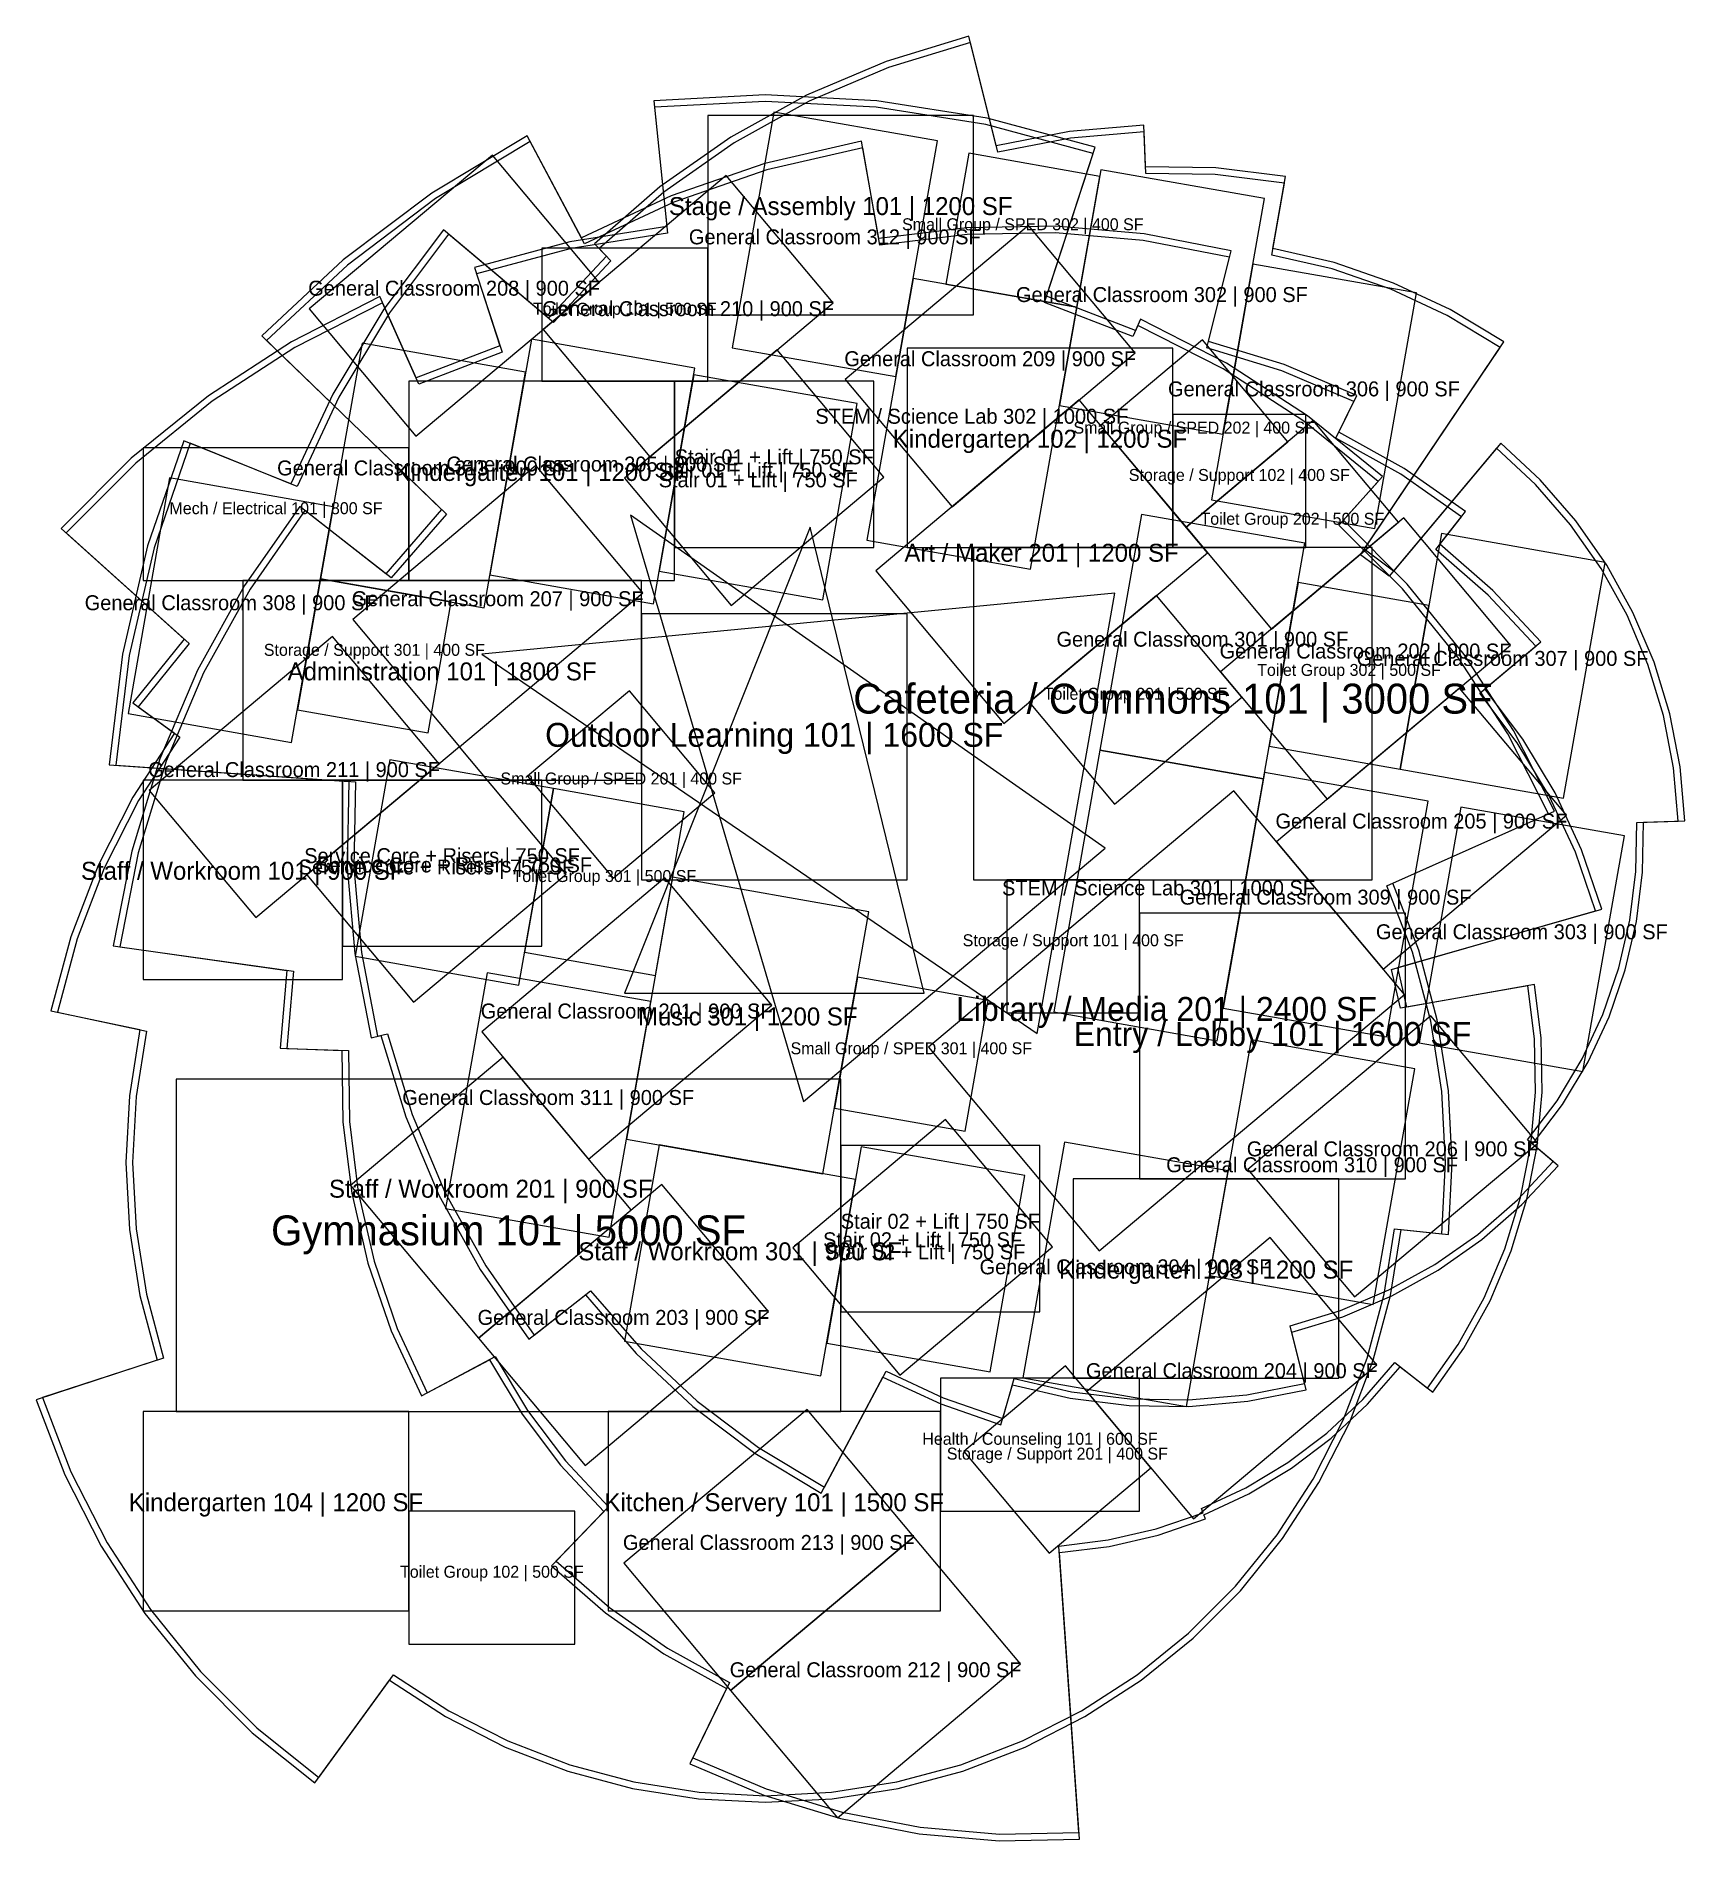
# Model space of a CAD drawing. Header units: feet. Extents: x -111 to 137, y -155 to 117.
import ezdxf
from ezdxf.enums import TextEntityAlignment as Align

# ---------------------------------------------------------------- set-up
doc = ezdxf.new("R2010")
doc.units = ezdxf.units.FT
for name, color, linetype in [('L0_COURTYARD', 7, 'CONTINUOUS'), ('L0_EXTERIOR_WALL', 7, 'CONTINUOUS'), ('L0_LABELS', 7, 'CONTINUOUS'), ('L0_ROOM_ADMIN', 7, 'CONTINUOUS'), ('L0_ROOM_CAFETERIA', 7, 'CONTINUOUS'), ('L0_ROOM_CORE', 7, 'CONTINUOUS'), ('L0_ROOM_GYM', 7, 'CONTINUOUS'), ('L0_ROOM_HEALTH', 7, 'CONTINUOUS'), ('L0_ROOM_KINDER', 7, 'CONTINUOUS'), ('L0_ROOM_KITCHEN', 7, 'CONTINUOUS'), ('L0_ROOM_LOBBY', 7, 'CONTINUOUS'), ('L0_ROOM_MECH', 7, 'CONTINUOUS'), ('L0_ROOM_OUTDOOR', 7, 'CONTINUOUS'), ('L0_ROOM_STAFF', 7, 'CONTINUOUS'), ('L0_ROOM_STAGE', 7, 'CONTINUOUS'), ('L0_ROOM_STORAGE', 7, 'CONTINUOUS'), ('L0_ROOM_TOILETS', 7, 'CONTINUOUS'), ('L0_WALL_INNER_FACE', 7, 'CONTINUOUS'), ('L1_COURTYARD', 7, 'CONTINUOUS'), ('L1_EXTERIOR_WALL', 7, 'CONTINUOUS'), ('L1_LABELS', 7, 'CONTINUOUS'), ('L1_ROOM_ART', 7, 'CONTINUOUS'), ('L1_ROOM_CLASSROOM', 7, 'CONTINUOUS'), ('L1_ROOM_CORE', 7, 'CONTINUOUS'), ('L1_ROOM_LIBRARY', 7, 'CONTINUOUS'), ('L1_ROOM_SPED', 7, 'CONTINUOUS'), ('L1_ROOM_STAFF', 7, 'CONTINUOUS'), ('L1_ROOM_STORAGE', 7, 'CONTINUOUS'), ('L1_ROOM_TOILETS', 7, 'CONTINUOUS'), ('L1_WALL_INNER_FACE', 7, 'CONTINUOUS'), ('L2_COURTYARD', 7, 'CONTINUOUS'), ('L2_EXTERIOR_WALL', 7, 'CONTINUOUS'), ('L2_LABELS', 7, 'CONTINUOUS'), ('L2_ROOM_CLASSROOM', 7, 'CONTINUOUS'), ('L2_ROOM_CORE', 7, 'CONTINUOUS'), ('L2_ROOM_MUSIC', 7, 'CONTINUOUS'), ('L2_ROOM_SPED', 7, 'CONTINUOUS'), ('L2_ROOM_STAFF', 7, 'CONTINUOUS'), ('L2_ROOM_STEM', 7, 'CONTINUOUS'), ('L2_ROOM_STORAGE', 7, 'CONTINUOUS'), ('L2_ROOM_TOILETS', 7, 'CONTINUOUS'), ('L2_WALL_INNER_FACE', 7, 'CONTINUOUS')]:
    doc.layers.add(name, color=color, linetype=linetype)

msp = doc.modelspace()

# ---------------------------------------------------------------- linework, layer by layer
at = {"layer": 'L0_COURTYARD', "color": 3}
msp.add_lwpolyline([(5.4134, 43.056), (-22.556, -27.056), (22.556, -27.056)], close=True, dxfattribs=at)
at = {"layer": 'L0_EXTERIOR_WALL', "color": 5}
msp.add_lwpolyline([(-97.5833, -52.5566), (-97.0561, -62.6156), (-97.0561, -62.6156), (-95.4804, -72.5644), (-95.4804, -72.5644), (-92.8733, -82.2941), (-111.1094, -88.2193), (-106.7804, -99.4969), (-106.7804, -99.4969), (-101.2962, -110.2601), (-101.2962, -110.2601), (-94.717, -120.3912), (-94.717, -120.3912), (-87.1149, -129.779), (-87.1149, -129.779), (-78.5731, -138.3208), (-78.5731, -138.3208), (-69.1436, -145.8655), (-57.9148, -130.4104), (-49.467, -135.8964), (-49.467, -135.8964), (-40.492, -140.4694), (-40.492, -140.4694), (-31.0882, -144.0792), (-31.0882, -144.0792), (-21.3586, -146.6862), (-21.3586, -146.6862), (-11.4097, -148.262), (-11.4097, -148.262), (-1.3507, -148.7892), (-1.3507, -148.7892), (8.7084, -148.262), (8.7084, -148.262), (18.6572, -146.6862), (18.6572, -146.6862), (28.3868, -144.0792), (28.3868, -144.0792), (37.7906, -140.4694), (37.7906, -140.4694), (46.7656, -135.8964), (46.7656, -135.8964), (55.2134, -130.4104), (55.2134, -130.4104), (63.0415, -124.0713), (63.0415, -124.0713), (70.1641, -116.9487), (70.1641, -116.9487), (76.5031, -109.1207), (76.5031, -109.1207), (81.9892, -100.6729), (81.9892, -100.6729), (86.5622, -91.6979), (86.5622, -91.6979), (90.172, -82.2941), (90.172, -82.2941), (92.779, -72.5644), (92.779, -72.5644), (94.3547, -62.6156), (101.4944, -63.366), (102.0609, -52.5566), (102.0609, -52.5566), (101.4944, -41.7471), (101.4944, -41.7471), (99.8011, -31.0561), (99.8011, -31.0561), (96.9995, -20.6006), (96.9995, -20.6006), (93.1205, -10.4953), (117.4512, 0.3374), (111.2715, 12.4659), (111.2715, 12.4659), (103.8578, 23.8819), (103.8578, 23.8819), (95.2915, 34.4604), (95.2915, 34.4604), (85.6663, 44.0856), (91.5764, 50.6494), (80.2794, 59.7976), (80.2794, 59.7976), (68.088, 67.7147), (68.088, 67.7147), (55.1358, 74.3142), (54.3945, 72.6492), (41.0016, 77.7903), (48.2915, 100.2263), (32.0494, 104.5783), (32.0494, 104.5783), (15.4413, 107.2088), (15.4413, 107.2088), (-1.3507, 108.0888), (-1.3507, 108.0888), (-18.1427, 107.2088), (-16.1532, 88.2801), (-30.7936, 85.9613), (-30.7936, 85.9613), (-45.1113, 82.1249), (-41.2818, 70.3389), (-53.9092, 65.4917), (-59.3568, 77.7274), (-72.6574, 70.9503), (-72.6574, 70.9503), (-85.1768, 62.8202), (-85.1768, 62.8202), (-96.7777, 53.4259), (-96.7777, 53.4259), (-107.3332, 42.8705), (-88.8143, 26.1961), (-96.5671, 16.6222), (-90.2798, 12.0543), (-96.5463, 2.4047), (-96.5463, 2.4047), (-101.7699, -7.8471), (-101.7699, -7.8471), (-105.8932, -18.5886), (-105.8932, -18.5886), (-108.8711, -29.7024), (-95.4804, -32.5487), (-97.0561, -42.4975), (-97.0561, -42.4975), (-97.5833, -52.5566)], close=True, dxfattribs=at)
at = {"layer": 'L0_ROOM_ADMIN', "color": 7}
msp.add_lwpolyline([(-80, 5), (-20, 5), (-20, 35), (-80, 35)], close=True, dxfattribs=at)
at = {"layer": 'L0_ROOM_CAFETERIA', "color": 7}
msp.add_lwpolyline([(30, -10), (90, -10), (90, 40), (30, 40)], close=True, dxfattribs=at)
at = {"layer": 'L0_ROOM_CORE', "color": 7}
for points in [[(-15, 40), (15, 40), (15, 65), (-15, 65)], [(-65, -20), (-35, -20), (-35, 5), (-65, 5)], [(10, -75), (40, -75), (40, -50), (10, -50)]]:
    msp.add_lwpolyline(points, close=True, dxfattribs=at)
at = {"layer": 'L0_ROOM_GYM', "color": 7}
msp.add_lwpolyline([(-90, -90), (10, -90), (10, -40), (-90, -40)], close=True, dxfattribs=at)
at = {"layer": 'L0_ROOM_HEALTH', "color": 7}
msp.add_lwpolyline([(25, -105), (55, -105), (55, -85), (25, -85)], close=True, dxfattribs=at)
at = {"layer": 'L0_ROOM_KINDER', "color": 7}
for points in [[(20, 40), (60, 40), (60, 70), (20, 70)], [(-55, 35), (-15, 35), (-15, 65), (-55, 65)], [(45, -85), (85, -85), (85, -55), (45, -55)], [(-95, -120), (-55, -120), (-55, -90), (-95, -90)]]:
    msp.add_lwpolyline(points, close=True, dxfattribs=at)
at = {"layer": 'L0_ROOM_KITCHEN', "color": 7}
msp.add_lwpolyline([(-25, -120), (25, -120), (25, -90), (-25, -90)], close=True, dxfattribs=at)
at = {"layer": 'L0_ROOM_LOBBY', "color": 7}
msp.add_lwpolyline([(55, -55), (95, -55), (95, -15), (55, -15)], close=True, dxfattribs=at)
at = {"layer": 'L0_ROOM_MECH', "color": 7}
msp.add_lwpolyline([(-95, 35), (-55, 35), (-55, 55), (-95, 55)], close=True, dxfattribs=at)
at = {"layer": 'L0_ROOM_OUTDOOR', "color": 7}
msp.add_lwpolyline([(-20, -10), (20, -10), (20, 30), (-20, 30)], close=True, dxfattribs=at)
at = {"layer": 'L0_ROOM_STAFF', "color": 7}
msp.add_lwpolyline([(-95, -25), (-65, -25), (-65, 5), (-95, 5)], close=True, dxfattribs=at)
at = {"layer": 'L0_ROOM_STAGE', "color": 7}
msp.add_lwpolyline([(-10, 75), (30, 75), (30, 105), (-10, 105)], close=True, dxfattribs=at)
at = {"layer": 'L0_ROOM_STORAGE', "color": 7}
for points in [[(60, 40), (80, 40), (80, 60), (60, 60)], [(35, -30), (55, -30), (55, -10), (35, -10)]]:
    msp.add_lwpolyline(points, close=True, dxfattribs=at)
at = {"layer": 'L0_ROOM_TOILETS', "color": 7}
for points in [[(-35, 65), (-10, 65), (-10, 85), (-35, 85)], [(-55, -125), (-30, -125), (-30, -105), (-55, -105)]]:
    msp.add_lwpolyline(points, close=True, dxfattribs=at)
at = {"layer": 'L0_WALL_INNER_FACE', "color": 8}
msp.add_lwpolyline([(-96.5833, -52.5566), (-96.0616, -62.5111), (-96.0616, -62.5111), (-94.5022, -72.3565), (-94.5022, -72.3565), (-91.9223, -81.985), (-110.1584, -87.9103), (-105.8668, -99.0901), (-105.8668, -99.0901), (-100.4302, -109.7601), (-100.4302, -109.7601), (-93.908, -119.8034), (-93.908, -119.8034), (-86.3718, -129.1099), (-86.3718, -129.1099), (-77.904, -137.5776), (-77.904, -137.5776), (-68.5558, -145.0565), (-57.327, -129.6013), (-48.967, -135.0304), (-48.967, -135.0304), (-40.0853, -139.5559), (-40.0853, -139.5559), (-30.7792, -143.1281), (-30.7792, -143.1281), (-21.1507, -145.7081), (-21.1507, -145.7081), (-11.3052, -147.2675), (-11.3052, -147.2675), (-1.3507, -147.7892), (-1.3507, -147.7892), (8.6038, -147.2675), (8.6038, -147.2675), (18.4493, -145.7081), (18.4493, -145.7081), (28.0778, -143.1281), (28.0778, -143.1281), (37.3839, -139.5559), (37.3839, -139.5559), (46.2656, -135.0304), (46.2656, -135.0304), (54.6256, -129.6013), (54.6256, -129.6013), (62.3724, -123.3282), (62.3724, -123.3282), (69.4209, -116.2796), (69.4209, -116.2796), (75.6941, -108.5329), (75.6941, -108.5329), (81.1232, -100.1729), (81.1232, -100.1729), (85.6486, -91.2911), (85.6486, -91.2911), (89.2209, -81.985), (89.2209, -81.985), (91.8009, -72.3565), (91.8009, -72.3565), (93.3602, -62.5111), (100.4998, -63.2615), (101.0609, -52.5566), (101.0609, -52.5566), (100.4998, -41.8516), (100.4998, -41.8516), (98.8229, -31.264), (98.8229, -31.264), (96.0485, -20.9096), (96.0485, -20.9096), (92.2069, -10.902), (116.5377, -0.0693), (110.4054, 11.9659), (110.4054, 11.9659), (103.0488, 23.2941), (103.0488, 23.2941), (94.5483, 33.7913), (94.5483, 33.7913), (84.9972, 43.3425), (90.9073, 49.9063), (79.6916, 58.9885), (79.6916, 58.9885), (67.588, 66.8487), (67.588, 66.8487), (54.7291, 73.4006), (53.9878, 71.7357), (40.6926, 76.8392), (47.9825, 99.2752), (31.8415, 103.6002), (31.8415, 103.6002), (15.3368, 106.2143), (15.3368, 106.2143), (-1.3507, 107.0888), (-1.3507, 107.0888), (-18.0382, 106.2143), (-16.0487, 87.2856), (-30.5857, 84.9832), (-30.5857, 84.9832), (-44.8023, 81.1738), (-40.9728, 69.3879), (-53.5024, 64.5782), (-58.9501, 76.8138), (-72.1574, 70.0843), (-72.1574, 70.0843), (-84.589, 62.0112), (-84.589, 62.0112), (-96.1086, 52.6828), (-96.1086, 52.6828), (-106.59, 42.2014), (-88.0712, 25.5269), (-95.7581, 16.0344), (-89.4708, 11.4665), (-95.6803, 1.9047), (-95.6803, 1.9047), (-100.8563, -8.2538), (-100.8563, -8.2538), (-104.9421, -18.8977), (-104.9421, -18.8977), (-107.8929, -29.9103), (-94.5022, -32.7566), (-96.0616, -42.602), (-96.0616, -42.602), (-96.5833, -52.5566)], close=True, dxfattribs=at)
at = {"layer": 'L1_COURTYARD', "color": 3}
msp.add_lwpolyline([(-21.6493, 44.8768), (4.3784, -43.3688), (49.8281, -5.232)], close=True, dxfattribs=at)
at = {"layer": 'L1_EXTERIOR_WALL', "color": 5}
msp.add_lwpolyline([(-32.1829, -98.0556), (-25.6529, -105.0581), (-33.5334, -113.2186), (-25.4111, -120.2793), (-25.4111, -120.2793), (-16.5952, -126.4522), (-16.5952, -126.4522), (-7.1823, -131.6699), (-12.7008, -142.9845), (-1.5812, -147.7045), (-1.5812, -147.7045), (9.9708, -151.2363), (9.9708, -151.2363), (21.8288, -153.5412), (21.8288, -153.5412), (33.8627, -154.5941), (33.8627, -154.5941), (45.9358, -154.3125), (42.923, -111.2272), (50.4183, -110.3069), (50.4183, -110.3069), (57.7764, -108.6082), (57.7764, -108.6082), (64.9166, -106.1496), (64.6633, -105.5227), (71.4433, -102.3612), (71.4433, -102.3612), (77.8556, -98.5082), (77.8556, -98.5082), (83.8301, -94.0061), (83.8301, -94.0061), (89.3013, -88.9042), (89.3013, -88.9042), (94.2092, -83.2583), (99.1342, -87.1062), (103.8003, -80.4424), (103.8003, -80.4424), (107.7443, -73.3273), (107.7443, -73.3273), (110.9229, -65.8389), (110.9229, -65.8389), (113.3014, -58.0593), (113.3014, -58.0593), (114.8536, -50.0737), (114.8536, -50.0737), (115.5626, -41.9696), (115.5626, -41.9696), (115.4206, -33.8358), (115.4206, -33.8358), (114.4292, -25.7613), (95.2298, -29.1467), (93.8588, -23.2085), (124.5845, -14.3981), (121.511, -5.4722), (121.511, -5.4722), (117.5215, 3.0834), (117.5215, 3.0834), (112.6594, 11.1752), (112.6594, 11.1752), (106.9782, 18.7144), (115.3954, 25.7773), (108.1729, 33.5225), (108.1729, 33.5225), (100.1803, 40.4703), (104.0419, 45.413), (94.8291, 51.8639), (94.8291, 51.8639), (84.9924, 57.3164), (87.6968, 62.8611), (76.7496, 67.5079), (76.7496, 67.5079), (65.3768, 70.9849), (68.7758, 84.6177), (55.6582, 87.1675), (55.6582, 87.1675), (42.3458, 88.3322), (42.3458, 88.3322), (28.9847, 88.099), (28.9847, 88.099), (15.7211, 86.4704), (13.1421, 101.0972), (-1.3934, 97.7414), (-1.3934, 97.7414), (-15.4985, 92.8847), (-15.4985, 92.8847), (-29.0186, 86.5801), (-37.1842, 101.9375), (-51.5318, 93.3166), (-51.5318, 93.3166), (-64.8997, 83.2432), (-64.8997, 83.2432), (-77.1414, 71.8276), (-50.0688, 45.684), (-58.4658, 36.0244), (-71.424, 46.1485), (-79.7525, 34.2542), (-79.7525, 34.2542), (-86.7921, 21.5545), (-86.7921, 21.5545), (-92.4656, 8.1885), (-92.4656, 8.1885), (-96.7109, -5.6973), (-96.7109, -5.6973), (-99.4815, -19.9509), (-73.3462, -23.6239), (-74.3709, -35.337), (-65.1046, -35.6606), (-64.9164, -46.4462), (-64.9164, -46.4462), (-63.6017, -57.153), (-63.6017, -57.153), (-61.1751, -67.6638), (-61.1751, -67.6638), (-57.6631, -77.8633), (-57.6631, -77.8633), (-53.1042, -87.6399), (-42.8765, -82.2017), (-37.9451, -90.4088), (-37.9451, -90.4088), (-32.1829, -98.0556)], close=True, dxfattribs=at)
at = {"layer": 'L1_ROOM_ART', "color": 7}
msp.add_lwpolyline([(34.5515, 13.4948), (65.1933, 39.2063), (45.9097, 62.1877), (15.2679, 36.4762)], close=True, dxfattribs=at)
at = {"layer": 'L1_ROOM_CLASSROOM', "color": 7}
for points in [[(-53.9412, 56.7273), (-26.3636, 79.8677), (-42.4332, 99.0188), (-70.0108, 75.8784)], [(-18.7204, 53.6459), (8.8572, 76.7863), (-7.2124, 95.9374), (-34.79, 72.797)], [(26.7585, 46.118), (54.3361, 69.2583), (38.2665, 88.4094), (10.6889, 65.2691)], [(-47.3808, 10.0159), (-19.8032, 33.1562), (-35.8728, 52.3073), (-63.4504, 29.167)], [(83.2443, 2.1367), (110.8219, 25.277), (94.7523, 44.4281), (67.1747, 21.2878)], [(-78.0225, -15.6956), (-50.4449, 7.4447), (-66.5146, 26.5958), (-94.0922, 3.4555)], [(91.6536, -23.4423), (119.2312, -0.302), (103.1615, 18.8492), (75.5839, -4.2912)], [(-27.9646, -52.0165), (-0.387, -28.8761), (-16.4567, -9.725), (-44.0343, -32.8654)], [(87.3396, -72.7514), (114.9172, -49.6111), (98.8475, -30.46), (71.2699, -53.6003)], [(-28.4484, -98.1117), (-0.8708, -74.9713), (-16.9405, -55.8202), (-44.5181, -78.9606)], [(63.1257, -106.1234), (90.7033, -82.983), (74.6336, -63.8319), (47.056, -86.9723)], [(-6.5671, -131.9674), (21.0105, -108.827), (4.9408, -89.6759), (-22.6368, -112.8163)], [(9.5026, -151.1185), (37.0802, -127.9782), (21.0105, -108.827), (-6.5671, -131.9674)]]:
    msp.add_lwpolyline(points, close=True, dxfattribs=at)
at = {"layer": 'L1_ROOM_CORE', "color": 7}
for points in [[(-6.4809, 31.2809), (16.5005, 50.5645), (0.4308, 69.7156), (-22.5506, 50.432)], [(-54.2924, -28.4189), (-31.3111, -9.1353), (-47.3808, 10.0159), (-70.3621, -9.2678)], [(18.8794, -84.5071), (41.8607, -65.2235), (25.791, -46.0724), (2.8097, -65.356)]]:
    msp.add_lwpolyline(points, close=True, dxfattribs=at)
at = {"layer": 'L1_ROOM_LIBRARY', "color": 7}
msp.add_lwpolyline([(48.9049, -65.8398), (94.8675, -27.2725), (69.156, 3.3692), (23.1934, -35.198)], close=True, dxfattribs=at)
at = {"layer": 'L1_ROOM_SPED', "color": 7}
for points in [[(61.9793, 43.0366), (77.3002, 55.8923), (64.4445, 71.2132), (49.1236, 58.3574)], [(-24.2669, -9.7515), (-8.946, 3.1042), (-21.8018, 18.4251), (-37.1227, 5.5693)]]:
    msp.add_lwpolyline(points, close=True, dxfattribs=at)
at = {"layer": 'L1_ROOM_STAFF', "color": 7}
msp.add_lwpolyline([(-44.5181, -78.9606), (-21.5367, -59.6769), (-40.8204, -36.6956), (-63.8017, -55.9792)], close=True, dxfattribs=at)
at = {"layer": 'L1_ROOM_STORAGE', "color": 7}
msp.add_lwpolyline([(41.3769, -111.3187), (56.6978, -98.4629), (43.8421, -83.142), (28.5212, -95.9978)], close=True, dxfattribs=at)
at = {"layer": 'L1_ROOM_TOILETS', "color": 7}
for points in [[(74.8351, 27.7157), (93.9862, 43.7854), (81.1305, 59.1062), (61.9793, 43.0366)], [(51.2375, 1.3879), (70.3886, 17.4576), (57.5328, 32.7785), (38.3817, 16.7088)]]:
    msp.add_lwpolyline(points, close=True, dxfattribs=at)
at = {"layer": 'L1_WALL_INNER_FACE', "color": 8}
msp.add_lwpolyline([(-31.4168, -97.4128), (-24.9582, -104.3388), (-32.8387, -112.4993), (-24.7954, -119.4913), (-24.7954, -119.4913), (-16.0653, -125.6042), (-16.0653, -125.6042), (-6.744, -130.7711), (-12.2625, -142.0857), (-1.2392, -146.7648), (-1.2392, -146.7648), (10.2127, -150.266), (10.2127, -150.266), (21.9679, -152.551), (21.9679, -152.551), (33.8976, -153.5947), (33.8976, -153.5947), (45.866, -153.3149), (42.8532, -110.2297), (50.2447, -109.3221), (50.2447, -109.3221), (57.5008, -107.6469), (57.5008, -107.6469), (64.542, -105.2224), (64.2887, -104.5955), (70.9738, -101.4782), (70.9738, -101.4782), (77.2964, -97.6792), (77.2964, -97.6792), (83.1873, -93.2401), (83.1873, -93.2401), (88.5819, -88.2095), (88.5819, -88.2095), (93.4212, -82.6427), (98.3462, -86.4905), (102.9523, -79.9124), (102.9523, -79.9124), (106.8455, -72.8889), (106.8455, -72.8889), (109.9832, -65.4969), (109.9832, -65.4969), (112.3311, -57.8174), (112.3311, -57.8174), (113.8633, -49.9345), (113.8633, -49.9345), (114.5632, -41.9347), (114.5632, -41.9347), (114.4231, -33.9055), (114.4231, -33.9055), (113.4444, -25.935), (94.245, -29.3204), (92.8976, -23.4841), (123.6232, -14.6737), (120.5839, -5.8469), (120.5839, -5.8469), (116.6385, 2.6139), (116.6385, 2.6139), (111.8304, 10.616), (111.8304, 10.616), (106.2122, 18.0716), (114.6293, 25.1345), (107.4782, 32.8031), (107.4782, 32.8031), (99.5646, 39.6823), (103.4263, 44.625), (94.2992, 51.0158), (94.2992, 51.0158), (84.5541, 56.4176), (87.2584, 61.9623), (76.4076, 66.5682), (76.4076, 66.5682), (65.1349, 70.0146), (68.5339, 83.6474), (55.519, 86.1773), (55.519, 86.1773), (42.3109, 87.3328), (42.3109, 87.3328), (29.0545, 87.1014), (29.0545, 87.1014), (15.8948, 85.4856), (13.3157, 100.1124), (-1.1178, 96.7802), (-1.1178, 96.7802), (-15.1238, 91.9575), (-15.1238, 91.9575), (-28.5491, 85.6972), (-36.7148, 101.0545), (-50.9726, 92.4875), (-50.9726, 92.4875), (-64.2569, 82.4771), (-64.2569, 82.4771), (-76.422, 71.1329), (-49.3495, 44.9893), (-57.6778, 35.4088), (-70.636, 45.5329), (-78.9045, 33.7243), (-78.9045, 33.7243), (-85.8933, 21.1161), (-85.8933, 21.1161), (-91.5259, 7.8465), (-91.5259, 7.8465), (-95.7407, -5.9393), (-95.7407, -5.9393), (-98.4913, -20.09), (-72.3559, -23.7631), (-73.3715, -35.3719), (-64.1052, -35.6955), (-63.9188, -46.3764), (-63.9188, -46.3764), (-62.6169, -56.9794), (-62.6169, -56.9794), (-60.2139, -67.3881), (-60.2139, -67.3881), (-56.7359, -77.4887), (-56.7359, -77.4887), (-52.2213, -87.1704), (-41.9935, -81.7322), (-37.1161, -89.8497), (-37.1161, -89.8497), (-31.4168, -97.4128)], close=True, dxfattribs=at)
at = {"layer": 'L2_COURTYARD', "color": 3}
msp.add_lwpolyline([(-44.0131, 23.9526), (39.5769, -33.1116), (51.2511, 33.0962)], close=True, dxfattribs=at)
at = {"layer": 'L2_EXTERIOR_WALL', "color": 5}
msp.add_lwpolyline([(44.564, -87.9963), (53.4414, -89.0863), (53.4414, -89.0863), (62.3841, -89.2424), (62.3841, -89.2424), (71.2942, -88.4628), (71.2942, -88.4628), (80.0739, -86.7562), (77.9097, -78.0761), (85.5675, -75.7348), (85.5675, -75.7348), (92.9387, -72.606), (92.9387, -72.606), (99.9423, -68.7238), (99.9423, -68.7238), (106.5019, -64.1307), (106.5019, -64.1307), (112.5453, -58.8772), (112.5453, -58.8772), (118.0066, -53.0208), (114.1509, -49.7855), (118.653, -43.811), (118.653, -43.811), (122.506, -37.3987), (122.506, -37.3987), (125.6675, -30.6187), (125.6675, -30.6187), (128.103, -23.5454), (128.103, -23.5454), (129.7859, -16.2563), (129.7859, -16.2563), (130.6976, -8.8312), (130.6976, -8.8312), (130.8281, -1.3514), (137.0743, -1.1333), (136.3653, 6.9708), (136.3653, 6.9708), (134.8131, 14.9564), (134.8131, 14.9564), (132.4346, 22.736), (132.4346, 22.736), (129.256, 30.2244), (129.256, 30.2244), (125.312, 37.3394), (125.312, 37.3394), (120.6459, 44.0033), (120.6459, 44.0033), (115.3089, 50.1429), (115.3089, 50.1429), (109.3592, 55.691), (93.1863, 36.4169), (88.7927, 39.7277), (109.8344, 70.9234), (101.7427, 75.7855), (101.7427, 75.7855), (93.187, 79.775), (93.187, 79.775), (84.2612, 82.8484), (84.2612, 82.8484), (75.063, 84.972), (76.971, 95.7929), (66.4597, 97.0835), (66.4597, 97.0835), (55.871, 97.2684), (55.6521, 103.5369), (44.4481, 102.5567), (44.4481, 102.5567), (33.408, 100.4107), (29.2906, 116.9246), (16.8316, 113.1156), (16.8316, 113.1156), (4.839, 108.025), (4.839, 108.025), (-6.5557, 101.7088), (-6.5557, 101.7088), (-17.2279, 94.2361), (-17.2279, 94.2361), (-27.0604, 85.6888), (-25.2709, 83.8356), (-33.9722, 74.5046), (-49.7743, 87.7641), (-58.7521, 75.8502), (-58.7521, 75.8502), (-66.4353, 63.0632), (-66.4353, 63.0632), (-72.7398, 49.5431), (-88.8666, 56.0587), (-94.3161, 40.2323), (-94.3161, 40.2323), (-98.0814, 23.9229), (-98.0814, 23.9229), (-100.1213, 7.3093), (-64.0435, 4.7865), (-64.2696, -8.1644), (-64.2696, -8.1644), (-63.1407, -21.0679), (-63.1407, -21.0679), (-60.6691, -33.7828), (-59.2025, -33.4171), (-55.4617, -45.6527), (-55.4617, -45.6527), (-50.4625, -57.4302), (-50.4625, -57.4302), (-44.2595, -68.6206), (-44.2595, -68.6206), (-36.9208, -79.1014), (-28.427, -72.4653), (-20.7732, -81.27), (-20.7732, -81.27), (-12.2409, -89.2265), (-12.2409, -89.2265), (-2.9238, -96.2475), (-2.9238, -96.2475), (7.0763, -102.2561), (16.3545, -84.8063), (25.053, -88.8625), (25.053, -88.8625), (34.1279, -91.9872), (35.8492, -85.9843), (44.564, -87.9963)], close=True, dxfattribs=at)
at = {"layer": 'L2_ROOM_CLASSROOM', "color": 7}
for points in [[(18.2974, 65.6993), (24.5487, 101.1524), (-0.0715, 105.4936), (-6.3228, 70.0405)], [(67.5377, 57.0169), (73.7891, 92.4699), (49.1689, 96.8112), (42.9175, 61.3581)], [(90.4215, 42.8276), (96.6728, 78.2807), (72.0526, 82.6219), (65.8013, 47.1688)], [(-43.6812, 30.9336), (-37.4299, 66.3867), (-62.0501, 70.7279), (-68.3014, 35.2748)], [(-18.1928, 31.5164), (-11.9415, 66.9695), (-36.5617, 71.3107), (-42.813, 35.8576)], [(-72.6426, 10.6546), (-66.3913, 46.1077), (-91.0115, 50.4489), (-97.2628, 14.9958)], [(73.6274, 5.1718), (79.8788, 40.6248), (55.2586, 44.966), (49.0073, 9.513)], [(118.812, 2.2816), (125.0634, 37.7347), (100.4432, 42.0759), (94.1918, 6.6228)], [(92.17, -33.6377), (98.4213, 1.8154), (73.8011, 6.1566), (67.5498, -29.2965)], [(121.7142, -38.8472), (127.9655, -3.3941), (103.3453, 0.9471), (97.094, -34.506)], [(-24.8413, -63.7768), (-18.59, -28.3237), (-43.2102, -23.9825), (-49.4615, -59.4356)], [(90.1481, -73.8983), (96.3994, -38.4452), (71.7792, -34.104), (65.5279, -69.5571)], [(62.0549, -89.2532), (68.3062, -53.8001), (43.6861, -49.4589), (37.4347, -84.912)]]:
    msp.add_lwpolyline(points, close=True, dxfattribs=at)
at = {"layer": 'L2_ROOM_CORE', "color": 7}
for points in [[(7.2956, 32.0992), (12.5051, 61.6435), (-12.1151, 65.9847), (-17.3246, 36.4405)], [(-38.4598, -25.8356), (-33.2503, 3.7087), (-57.8705, 8.0499), (-63.08, -21.4944)], [(32.5107, -84.0438), (37.7201, -54.4995), (13.0999, -50.1583), (7.8905, -79.7026)]]:
    msp.add_lwpolyline(points, close=True, dxfattribs=at)
at = {"layer": 'L2_ROOM_MUSIC', "color": 7}
msp.add_lwpolyline([(7.3076, -54.2141), (14.2536, -14.8218), (-15.2907, -9.6124), (-22.2366, -49.0047)], close=True, dxfattribs=at)
at = {"layer": 'L2_ROOM_SPED', "color": 7}
for points in [[(45.5223, 76.1302), (48.9952, 95.8263), (29.2991, 99.2993), (25.8261, 79.6032)], [(28.7403, -47.839), (32.2132, -28.1429), (12.5171, -24.6699), (9.0441, -44.3661)]]:
    msp.add_lwpolyline(points, close=True, dxfattribs=at)
at = {"layer": 'L2_ROOM_STAFF', "color": 7}
msp.add_lwpolyline([(7.0222, -84.6266), (12.2317, -55.0824), (-17.3125, -49.8729), (-22.522, -79.4172)], close=True, dxfattribs=at)
at = {"layer": 'L2_ROOM_STEM', "color": 7}
for points in [[(38.5763, 36.7379), (45.5223, 76.1302), (20.9021, 80.4714), (13.9561, 41.0791)], [(66.6815, -34.2205), (73.6274, 5.1718), (49.0073, 9.513), (42.0613, -29.8793)]]:
    msp.add_lwpolyline(points, close=True, dxfattribs=at)
at = {"layer": 'L2_ROOM_STORAGE', "color": 7}
msp.add_lwpolyline([(-52.0782, 12.1057), (-48.6053, 31.8018), (-68.3014, 35.2748), (-71.7744, 15.5786)], close=True, dxfattribs=at)
at = {"layer": 'L2_ROOM_TOILETS', "color": 7}
for points in [[(94.1918, 6.6228), (98.533, 31.243), (78.8369, 34.716), (74.4957, 10.0958)], [(-17.8954, -24.3845), (-13.5542, 0.2357), (-33.2503, 3.7087), (-37.5915, -20.9115)]]:
    msp.add_lwpolyline(points, close=True, dxfattribs=at)
at = {"layer": 'L2_WALL_INNER_FACE', "color": 8}
msp.add_lwpolyline([(44.7377, -87.0114), (53.5112, -88.0887), (53.5112, -88.0887), (62.3492, -88.243), (62.3492, -88.243), (71.155, -87.4726), (71.155, -87.4726), (79.832, -85.7859), (77.6678, -77.1058), (85.2255, -74.7951), (85.2255, -74.7951), (92.5003, -71.7072), (92.5003, -71.7072), (99.4124, -67.8757), (99.4124, -67.8757), (105.8862, -63.3427), (105.8862, -63.3427), (111.8507, -58.1579), (111.8507, -58.1579), (117.2405, -52.378), (113.3849, -49.1427), (117.824, -43.2518), (117.824, -43.2518), (121.623, -36.9292), (121.623, -36.9292), (124.7403, -30.2441), (124.7403, -30.2441), (127.1418, -23.2698), (127.1418, -23.2698), (128.8011, -16.0826), (128.8011, -16.0826), (129.7, -8.7614), (129.7, -8.7614), (129.8287, -1.3863), (136.0749, -1.1682), (135.375, 6.8316), (135.375, 6.8316), (133.8428, 14.7145), (133.8428, 14.7145), (131.4949, 22.394), (131.4949, 22.394), (128.3572, 29.786), (128.3572, 29.786), (124.464, 36.8095), (124.464, 36.8095), (119.8579, 43.3876), (119.8579, 43.3876), (114.5895, 49.4482), (114.5895, 49.4482), (108.7165, 54.925), (92.5436, 35.6508), (88.2335, 38.8987), (109.2752, 70.0944), (101.2732, 74.9025), (101.2732, 74.9025), (92.8124, 78.8478), (92.8124, 78.8478), (83.9855, 81.8872), (83.9855, 81.8872), (74.8893, 83.9872), (76.7973, 94.8081), (66.3899, 96.086), (66.3899, 96.086), (55.9059, 96.269), (55.687, 102.5375), (44.5873, 101.5664), (44.5873, 101.5664), (33.6499, 99.4404), (29.5325, 115.9544), (17.1736, 112.1759), (17.1736, 112.1759), (5.2774, 107.1262), (5.2774, 107.1262), (-6.0258, 100.8607), (-6.0258, 100.8607), (-16.6122, 93.4481), (-16.6122, 93.4481), (-26.3658, 84.9694), (-24.5762, 83.1163), (-33.2062, 73.8618), (-49.0083, 87.1213), (-57.923, 75.2911), (-57.923, 75.2911), (-65.5524, 62.5937), (-65.5524, 62.5937), (-71.8127, 49.1685), (-87.9394, 55.6841), (-93.3548, 39.9566), (-93.3548, 39.9566), (-97.0966, 23.7492), (-97.0966, 23.7492), (-99.1237, 7.2395), (-63.0459, 4.7167), (-63.2702, -8.1295), (-63.2702, -8.1295), (-62.1504, -20.9288), (-62.1504, -20.9288), (-59.6988, -33.5409), (-58.2322, -33.1752), (-54.522, -45.3107), (-54.522, -45.3107), (-49.5637, -56.9918), (-49.5637, -56.9918), (-43.4115, -68.0907), (-43.4115, -68.0907), (-36.1328, -78.4857), (-27.639, -71.8496), (-20.0539, -80.5754), (-20.0539, -80.5754), (-11.5982, -88.4604), (-11.5982, -88.4604), (-2.3646, -95.4184), (-2.3646, -95.4184), (7.5458, -101.3732), (16.824, -83.9233), (25.4276, -87.9353), (25.4276, -87.9353), (34.4035, -91.0259), (36.1248, -85.023), (44.7377, -87.0114)], close=True, dxfattribs=at)

# ---------------------------------------------------------------- texts
at = {"layer": 'L0_LABELS'}
for s, height, p in [('Stage / Assembly 101 | 1200 SF', 2.7, (10, 90)), ('Toilet Group 101 | 500 SF', 1.8, (-22.5, 75)), ('Kindergarten 102 | 1200 SF', 2.7, (40, 55)), ('Stair 01 + Lift | 750 SF', 2.25, (0, 52.5)), ('Kindergarten 101 | 1200 SF', 2.7, (-35, 50)), ('Storage / Support 102 | 400 SF', 1.8, (70, 50)), ('Mech / Electrical 101 | 800 SF', 1.8, (-75, 45)), ('Administration 101 | 1800 SF', 2.7, (-50, 20)), ('Cafeteria / Commons 101 | 3000 SF', 4.5, (60, 15)), ('Outdoor Learning 101 | 1600 SF', 3.6, (0, 10)), ('Service Core + Risers | 750 SF', 2.25, (-50, -7.5)), ('Staff / Workroom 101 | 900 SF', 2.7, (-80, -10)), ('Storage / Support 101 | 400 SF', 1.8, (45, -20)), ('Entry / Lobby 101 | 1600 SF', 3.6, (75, -35)), ('Gymnasium 101 | 5000 SF', 4.5, (-40, -65)), ('Stair 02 + Lift | 750 SF', 2.25, (25, -62.5)), ('Kindergarten 103 | 1200 SF', 2.7, (65, -70)), ('Health / Counseling 101 | 600 SF', 1.8, (40, -95)), ('Kindergarten 104 | 1200 SF', 2.7, (-75, -105)), ('Kitchen / Servery 101 | 1500 SF', 2.7, (0, -105)), ('Toilet Group 102 | 500 SF', 1.8, (-42.5, -115))]:
    msp.add_text(s, height=height, dxfattribs=at).set_placement(p, align=Align.CENTER)
at = {"layer": 'L1_LABELS'}
for s, height, p in [('General Classroom 208 | 900 SF', 2.25, (-48.1872, 77.8731, 14)), ('General Classroom 210 | 900 SF', 2.25, (-12.9664, 74.7916, 14)), ('General Classroom 209 | 900 SF', 2.25, (32.5125, 67.2637, 14)), ('Small Group / SPED 202 | 400 SF', 1.8, (63.2119, 57.1249, 14)), ('Stair 01 + Lift | 750 SF', 2.25, (-3.0251, 50.4982, 14)), ('Toilet Group 202 | 500 SF', 1.8, (77.9828, 43.411, 14)), ('Art / Maker 201 | 1200 SF', 2.7, (40.2306, 37.8412, 14)), ('General Classroom 207 | 900 SF', 2.25, (-41.6268, 31.1616, 14)), ('General Classroom 202 | 900 SF', 2.25, (88.9983, 23.2824, 14)), ('Toilet Group 201 | 500 SF', 1.8, (54.3852, 17.0832, 14)), ('General Classroom 211 | 900 SF', 2.25, (-72.2686, 5.4501, 14)), ('Small Group / SPED 201 | 400 SF', 1.8, (-23.0343, 4.3368, 14)), ('General Classroom 205 | 900 SF', 2.25, (97.4075, -2.2966, 14)), ('Service Core + Risers | 750 SF', 2.25, (-50.8366, -9.2015, 14)), ('General Classroom 201 | 900 SF', 2.25, (-22.2107, -30.8708, 14)), ('Library / Media 201 | 2400 SF', 3.6, (59.0304, -31.2353, 14)), ('General Classroom 206 | 900 SF', 2.25, (93.0936, -51.6057, 14)), ('Staff / Workroom 201 | 900 SF', 2.7, (-42.6692, -57.8281, 14)), ('Stair 02 + Lift | 750 SF', 2.25, (22.3352, -65.2898, 14)), ('General Classroom 203 | 900 SF', 2.25, (-22.6944, -76.966, 14)), ('General Classroom 204 | 900 SF', 2.25, (68.8797, -84.9776, 14)), ('Storage / Support 201 | 400 SF', 1.8, (42.6095, -97.2304, 14)), ('General Classroom 213 | 900 SF', 2.25, (-0.8131, -110.8217, 14)), ('General Classroom 212 | 900 SF', 2.25, (15.2565, -129.9728, 14))]:
    msp.add_text(s, height=height, dxfattribs=at).set_placement(p, align=Align.CENTER)
at = {"layer": 'L2_LABELS'}
for s, height, p in [('Small Group / SPED 302 | 400 SF', 1.8, (37.4107, 87.7148, 28)), ('General Classroom 312 | 900 SF', 2.25, (9.1129, 85.5964, 28)), ('General Classroom 302 | 900 SF', 2.25, (58.3533, 76.914, 28)), ('General Classroom 306 | 900 SF', 2.25, (81.237, 62.7247, 28)), ('STEM / Science Lab 302 | 1000 SF', 2.25, (29.7392, 58.6046, 28)), ('General Classroom 313 | 900 SF', 2.25, (-52.8657, 50.8307, 28)), ('General Classroom 305 | 900 SF', 2.25, (-27.3772, 51.4136, 28)), ('Stair 01 + Lift | 750 SF', 2.25, (-2.4097, 49.042, 28)), ('General Classroom 308 | 900 SF', 2.25, (-81.8271, 30.5517, 28)), ('General Classroom 301 | 900 SF', 2.25, (64.443, 25.0689, 28)), ('Storage / Support 301 | 400 SF', 1.8, (-60.1898, 23.6902, 28)), ('General Classroom 307 | 900 SF', 2.25, (109.6276, 22.1788, 28)), ('Toilet Group 302 | 500 SF', 1.8, (86.5144, 20.6694, 28)), ('Service Core + Risers | 750 SF', 2.25, (-48.1651, -8.8928, 28)), ('Toilet Group 301 | 500 SF', 1.8, (-25.5729, -10.3379, 28)), ('STEM / Science Lab 301 | 1000 SF', 2.25, (57.8444, -12.3538, 28)), ('General Classroom 309 | 900 SF', 2.25, (82.9855, -13.7406, 28)), ('General Classroom 303 | 900 SF', 2.25, (112.5298, -18.95, 28)), ('Music 301 | 1200 SF', 2.7, (-3.9915, -31.9133, 28)), ('Small Group / SPED 301 | 400 SF', 1.8, (20.6287, -36.2545, 28)), ('General Classroom 311 | 900 SF', 2.25, (-34.0257, -43.8797, 28)), ('General Classroom 310 | 900 SF', 2.25, (80.9636, -54.0011, 28)), ('Staff / Workroom 301 | 900 SF', 2.7, (-5.1452, -67.2498, 28)), ('Stair 02 + Lift | 750 SF', 2.25, (22.8053, -67.1011, 28)), ('General Classroom 304 | 900 SF', 2.25, (52.8705, -69.3561, 28))]:
    msp.add_text(s, height=height, dxfattribs=at).set_placement(p, align=Align.CENTER)

doc.saveas('drawing.dxf')
